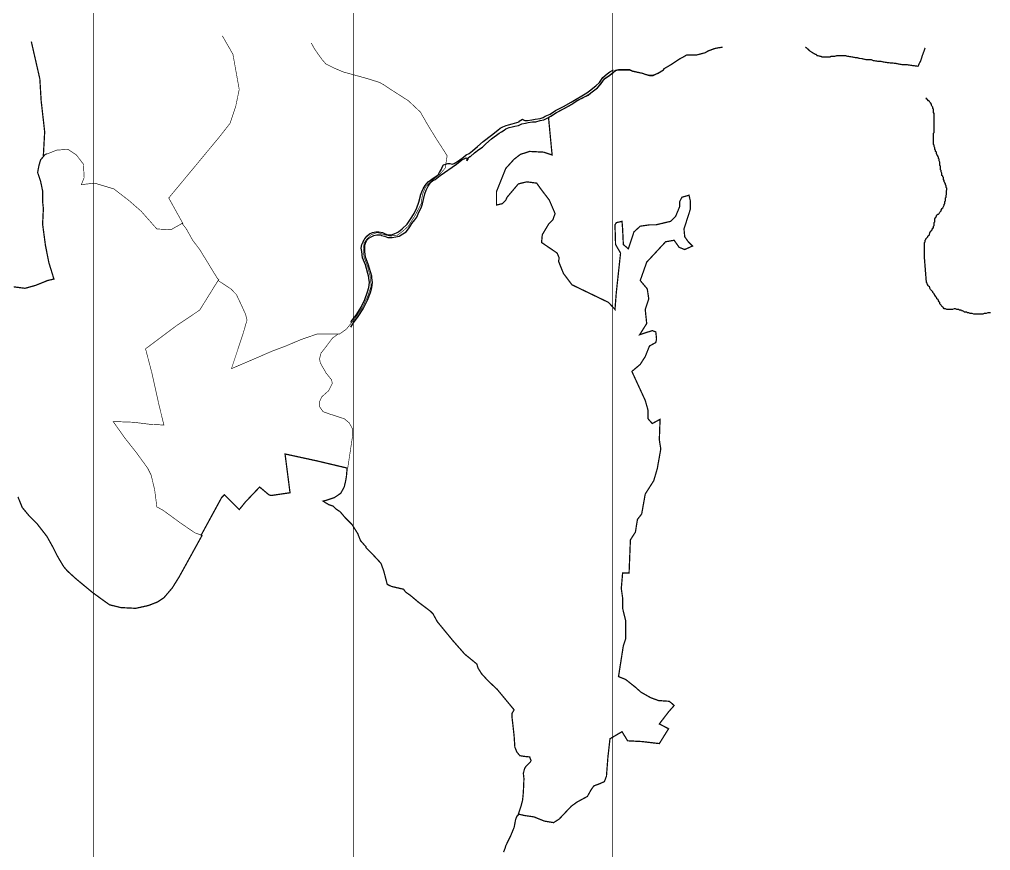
# Model space of a CAD drawing. Header units: millimetres. Extents: x -3588 to 75209, y -3737 to 38254.
# Drawn here: x 19484 to 21351, y 29249 to 30847 of the extents above; entities that cross this region are included whole.
import ezdxf

# ---------------------------------------------------------------- set-up
doc = ezdxf.new("R2010")
doc.units = ezdxf.units.MM
doc.layers.add('P', color=253, linetype='Continuous')

msp = doc.modelspace()

# ---------------------------------------------------------------- linework, layer by layer
at = {"layer": 'P'}
for points, const_width in [([(19626.12, 27357.842), (19626.062, 36428.766)], 1.2), ([(20126.516, 27336.582), (20124.919, 36430.922)], 1.2), ([(20624.733, 27097.434), (20624.733, 36423.662)], 1.2), ([(19865.949, 30345.163), (19867.357, 30346.572), (19864.54, 30349.388), (19830.66, 30404.713), (19817.105, 30422.509), (19804.975, 30444.242), (19796.781, 30454.965), (19798.205, 30454.965), (19771.095, 30503.808), (19868.765, 30621.516), (19889.09, 30647.49), (19899.829, 30679.945), (19906.598, 30712.417), (19894.451, 30780.16), (19874.127, 30815.449)], 1.2), ([(19473.01, 30333.017), (19494.743, 30330.2), (19515.067, 30335.833), (19538.209, 30345.163), (19550.355, 30347.98), (19540.753, 30379.027), (19533.984, 30412.907), (19528.606, 30453.557), (19530.031, 30483.484), (19528.606, 30497.023), (19528.606, 30517.347), (19524.654, 30536.264), (19519.02, 30552.636), (19520.429, 30560.541), (19521.837, 30567.311), (19524.654, 30576.913), (19532.559, 30586.515), (19530.031, 30585.107), (19532.559, 30631.118), (19525.79, 30690.684), (19523.245, 30732.741), (19506.873, 30804.438)], 2.417), ([(19506.873, 30804.438), (19523.245, 30732.741), (19525.79, 30690.684), (19532.559, 30631.118), (19530.031, 30585.107), (19532.559, 30586.515), (19524.654, 30576.913), (19521.837, 30567.311), (19520.429, 30560.541), (19519.02, 30552.636), (19524.654, 30536.264), (19528.606, 30517.347), (19528.606, 30497.023), (19530.031, 30483.484), (19528.606, 30453.557), (19533.984, 30412.907), (19540.753, 30379.027), (19550.355, 30347.98), (19538.209, 30345.163), (19515.067, 30335.833), (19494.743, 30330.2), (19473.01, 30333.017)], 2.417), ([(20836.174, 30793.716), (20826.86, 30792.307), (20820.074, 30790.883), (20813.304, 30788.354), (20809.063, 30786.93), (20802.294, 30782.977), (20796.933, 30781.569), (20786.21, 30778.752), (20773.791, 30778.752), (20767.006, 30778.752), (20760.236, 30774.799), (20752.33, 30770.558), (20738.503, 30761.244), (20722.403, 30751.658), (20722.403, 30750.233), (20714.225, 30744.872), (20711.681, 30743.464), (20708.864, 30742.328), (20702.079, 30739.511), (20695.309, 30739.511), (20688.54, 30740.919), (20681.754, 30743.464), (20674.984, 30744.872), (20662.838, 30747.705), (20657.204, 30750.233), (20653.251, 30750.233), (20639.696, 30750.233), (20635.743, 30750.233), (20630.094, 30749.113), (20622.188, 30742.328), (20616.555, 30738.103), (20608.649, 30732.741), (20601.863, 30723.139), (20595.094, 30715.233), (20582.675, 30705.631), (20577.314, 30701.678), (20566.591, 30696.045), (20555.581, 30690.684), (20546.267, 30683.898), (20531.303, 30675.72), (20516.34, 30667.814), (20505.617, 30661.029), (20501.376, 30658.212), (20501.376, 30656.804), (20505.617, 30612.201), (20508.146, 30586.515), (20492.062, 30591.877), (20464.968, 30593.285), (20447.172, 30587.636), (20435.041, 30578.322), (20418.941, 30560.541), (20406.522, 30529.494), (20401.161, 30515.939), (20401.161, 30490.253), (20412.171, 30492.798), (20418.941, 30499.567), (20421.486, 30505.217), (20443.219, 30530.903), (20459.59, 30534.855), (20478.507, 30532.311), (20482.46, 30526.662), (20485.292, 30522.709), (20502.784, 30499.567), (20513.795, 30473.881), (20509.57, 30461.735), (20501.376, 30453.557), (20489.245, 30433.232), (20487.821, 30418.268), (20517.748, 30397.944), (20521.701, 30388.63), (20520.565, 30381.86), (20529.895, 30358.703), (20546.267, 30336.97), (20616.555, 30303.09), (20628.974, 30289.551), (20631.518, 30322.294), (20639.696, 30397.944), (20630.094, 30414.316), (20628.974, 30452.148), (20631.518, 30456.373), (20642.513, 30458.918), (20643.649, 30444.242), (20645.057, 30414.316), (20654.66, 30406.138), (20665.382, 30438.593), (20677.529, 30449.604), (20695.309, 30452.148), (20707.44, 30452.148), (20735.959, 30458.918), (20745.561, 30468.52), (20753.467, 30487.436), (20753.467, 30497.023), (20757.692, 30505.217), (20771.247, 30509.17), (20773.791, 30498.431), (20773.791, 30482.059), (20761.644, 30444.242), (20763.053, 30429.279), (20769.838, 30419.677), (20778.016, 30411.499), (20763.053, 30404.713), (20752.33, 30408.954), (20742.728, 30422.509), (20726.356, 30419.677), (20689.948, 30380.436), (20677.529, 30345.163), (20691.068, 30329.064), (20693.901, 30309.875), (20687.115, 30289.551), (20689.948, 30262.44), (20676.393, 30240.995), (20700.67, 30248.901), (20707.44, 30246.357), (20708.864, 30232.801), (20707.44, 30226.032), (20695.309, 30219.262), (20687.115, 30198.938), (20677.529, 30183.974), (20661.429, 30170.419), (20687.115, 30114.806), (20692.492, 30095.89), (20692.492, 30079.518), (20700.67, 30070.204), (20715.634, 30078.398), (20714.225, 30038.868), (20717.042, 30021.376), (20710.273, 29983.544), (20703.487, 29960.402), (20687.115, 29934.716), (20680.346, 29896.595), (20672.168, 29885.873), (20668.215, 29861.595), (20658.613, 29846.632), (20656.068, 29782.841), (20643.649, 29782.841), (20641.105, 29753.202), (20643.649, 29735.422), (20643.649, 29715.097), (20649.298, 29692.228), (20649.298, 29655.531), (20645.057, 29643.385), (20635.743, 29583.819), (20649.298, 29578.458), (20668.215, 29563.494), (20678.937, 29553.908), (20697.854, 29543.169), (20712.817, 29537.808), (20733.142, 29536.4), (20738.503, 29532.175), (20742.728, 29528.222), (20732.006, 29516.075), (20714.225, 29492.934), (20732.006, 29483.62), (20714.225, 29455.101), (20680.346, 29459.054), (20653.251, 29460.462), (20642.513, 29477.97), (20619.371, 29464.415), (20615.419, 29429.415), (20612.602, 29392.719), (20608.649, 29381.996), (20599.047, 29377.755), (20588.324, 29373.802), (20582.675, 29365.624), (20575.905, 29353.477), (20568, 29349.252), (20555.581, 29342.467), (20544.842, 29334.561), (20521.701, 29310.011), (20510.978, 29303.226), (20493.47, 29306.058), (20473.146, 29314.236), (20455.365, 29316.781), (20443.219, 29319.598), (20448.596, 29335.697), (20451.413, 29346.708), (20452.821, 29361.671), (20453.957, 29387.357), (20452.821, 29398.08), (20455.365, 29407.682), (20458.182, 29411.635), (20466.376, 29419.813), (20467.496, 29422.645), (20464.968, 29429.415), (20453.957, 29430.551), (20446.051, 29431.96), (20440.402, 29438.729), (20436.449, 29448.331), (20435.041, 29470.064), (20432.496, 29492.934), (20431.088, 29505.065), (20431.088, 29513.258), (20435.041, 29520.028), (20402.569, 29559.269), (20385.077, 29575.641), (20372.658, 29589.196), (20365.873, 29599.919), (20363.344, 29608.096), (20340.187, 29627.013), (20317.317, 29652.987), (20287.406, 29689.395), (20279.213, 29704.359), (20273.851, 29709.72), (20250.71, 29727.228), (20236.019, 29739.647), (20226.432, 29746.417), (20222.479, 29751.794), (20199.322, 29757.155), (20191.144, 29761.108), (20184.375, 29787.066), (20178.997, 29801.757), (20160.097, 29822.082), (20150.495, 29831.668), (20150.495, 29833.093), (20139.772, 29845.223), (20134.395, 29858.779), (20123.4, 29876.271), (20109.845, 29889.826), (20100.531, 29900.836), (20092.337, 29906.198), (20086.976, 29911.559), (20078.798, 29914.392), (20072.012, 29918.344), (20067.788, 29921.161), (20073.421, 29922.569), (20089.521, 29927.931), (20101.651, 29936.125), (20108.437, 29948.255), (20111.254, 29960.402), (20112.662, 29968.58), (20114.07, 29984.68), (20057.049, 29998.219), (19994.667, 30011.774), (20004.269, 29937.245), (19967.572, 29931.884), (19963.619, 29933.292), (19945.839, 29948.255), (19918.729, 29919.753), (19906.598, 29904.789), (19878.079, 29933.292), (19872.718, 29927.931), (19833.477, 29855.946), (19834.901, 29854.826), (19791.419, 29776.071), (19777.88, 29754.322), (19761.781, 29735.422), (19749.362, 29727.228), (19731.854, 29720.459), (19707.576, 29715.097), (19679.073, 29716.506), (19657.34, 29721.867), (19643.785, 29731.469), (19623.46, 29746.417), (19592.413, 29772.119), (19576.041, 29787.066), (19569.256, 29794.972), (19557.125, 29815.297), (19548.931, 29831.668), (19536.8, 29853.417), (19517.884, 29877.695), (19502.92, 29892.642), (19489.381, 29909.014), (19481.187, 29929.339)], 2.417), ([(20044.918, 30801.893), (20051.688, 30789.763), (20065.243, 30770.558), (20073.421, 30761.244), (20086.976, 30754.474), (20105.892, 30746.281), (20135.531, 30738.103), (20154.72, 30732.741), (20176.181, 30725.956), (20185.783, 30720.595), (20197.914, 30712.417), (20216.83, 30700.27), (20231.794, 30690.684), (20254.935, 30668.935), (20265.673, 30650.034), (20282.045, 30622.924), (20306.323, 30585.107), (20302.37, 30560.541), (20300.946, 30559.405), (20292.768, 30549.819), (20280.621, 30540.217), (20272.443, 30533.447), (20264.249, 30524.133), (20258.888, 30510.578), (20256.343, 30492.798), (20245.349, 30471.337), (20231.794, 30449.604), (20221.071, 30440.001), (20210.061, 30431.824), (20196.505, 30430.687), (20185.783, 30433.232), (20172.228, 30437.457), (20160.097, 30433.232), (20151.903, 30425.038), (20146.542, 30417.132), (20145.133, 30403.593), (20146.542, 30390.038), (20153.311, 30372.258), (20158.673, 30351.933), (20160.097, 30334.425), (20153.311, 30314.1), (20143.725, 30293.776), (20130.17, 30273.451), (20112.662, 30251.718), (20099.123, 30242.116), (20096.29, 30242.116), (20055.641, 30242.116), (20024.593, 30231.393), (19996.075, 30219.262), (19970.389, 30209.66), (19920.153, 30187.927), (19891.635, 30175.78), (19913.368, 30240.995), (19921.562, 30269.226), (19918.729, 30280.236), (19910.823, 30297.728), (19901.237, 30318.053), (19890.498, 30329.064), (19865.949, 30345.163)], 1.2), ([(20826.86, 30792.307), (20820.074, 30790.883), (20813.304, 30788.354), (20809.063, 30786.93), (20802.294, 30782.977), (20796.933, 30781.569), (20786.21, 30778.752), (20773.791, 30778.752), (20767.006, 30778.752), (20760.236, 30774.799), (20752.33, 30770.558), (20738.503, 30761.244), (20722.403, 30751.658), (20722.403, 30750.233), (20714.225, 30744.872), (20711.681, 30743.464), (20708.864, 30742.328), (20702.079, 30739.511), (20695.309, 30739.511), (20688.54, 30740.919), (20681.754, 30743.464), (20674.984, 30744.872), (20662.838, 30747.705), (20657.204, 30750.233), (20653.251, 30750.233), (20639.696, 30750.233), (20635.743, 30750.233), (20630.094, 30749.113), (20622.188, 30742.328), (20616.555, 30738.103), (20608.649, 30732.741), (20601.863, 30723.139), (20595.094, 30715.233), (20582.675, 30705.631), (20577.314, 30701.678), (20566.591, 30696.045), (20555.581, 30690.684), (20546.267, 30683.898), (20531.303, 30675.72), (20516.34, 30667.814), (20505.617, 30661.029), (20501.376, 30658.212), (20501.376, 30656.804), (20505.617, 30612.201), (20508.146, 30586.515), (20492.062, 30591.877), (20464.968, 30593.285), (20447.172, 30587.636), (20435.041, 30578.322), (20418.941, 30560.541), (20406.522, 30529.494), (20401.161, 30515.939), (20401.161, 30490.253), (20412.171, 30492.798), (20418.941, 30499.567), (20421.486, 30505.217), (20443.219, 30530.903), (20459.59, 30534.855), (20478.507, 30532.311), (20482.46, 30526.662), (20485.292, 30522.709), (20502.784, 30499.567), (20513.795, 30473.881), (20509.57, 30461.735), (20501.376, 30453.557), (20489.245, 30433.232), (20487.821, 30418.268), (20517.748, 30397.944), (20521.701, 30388.63), (20520.565, 30381.86), (20529.895, 30358.703), (20546.267, 30336.97), (20616.555, 30303.09), (20628.974, 30289.551), (20631.518, 30322.294), (20639.696, 30397.944), (20630.094, 30414.316), (20628.974, 30452.148), (20631.518, 30456.373), (20642.513, 30458.918), (20643.649, 30444.242), (20645.057, 30414.316), (20654.66, 30406.138), (20665.382, 30438.593), (20677.529, 30449.604), (20695.309, 30452.148), (20707.44, 30452.148), (20735.959, 30458.918), (20745.561, 30468.52), (20753.467, 30487.436), (20753.467, 30497.023), (20757.692, 30505.217), (20771.247, 30509.17), (20773.791, 30498.431), (20773.791, 30482.059), (20761.644, 30444.242), (20763.053, 30429.279), (20769.838, 30419.677), (20778.016, 30411.499), (20763.053, 30404.713), (20752.33, 30408.954), (20742.728, 30422.509), (20726.356, 30419.677), (20689.948, 30380.436), (20677.529, 30345.163), (20691.068, 30329.064), (20693.901, 30309.875), (20687.115, 30289.551), (20689.948, 30262.44), (20676.393, 30240.995), (20700.67, 30248.901), (20707.44, 30246.357), (20708.864, 30232.801), (20707.44, 30226.032), (20695.309, 30219.262), (20687.115, 30198.938), (20677.529, 30183.974), (20661.429, 30170.419), (20687.115, 30114.806), (20692.492, 30095.89), (20692.492, 30079.518), (20700.67, 30070.204), (20715.634, 30078.398), (20714.225, 30038.868), (20717.042, 30021.376), (20710.273, 29983.544), (20703.487, 29960.402), (20687.115, 29934.716), (20680.346, 29896.595), (20672.168, 29885.873), (20668.215, 29861.595), (20658.613, 29846.632), (20656.068, 29782.841), (20643.649, 29782.841), (20641.105, 29753.202), (20643.649, 29735.422), (20643.649, 29715.097), (20649.298, 29692.228), (20649.298, 29655.531), (20645.057, 29643.385), (20635.743, 29583.819), (20649.298, 29578.458), (20668.215, 29563.494), (20678.937, 29553.908), (20697.854, 29543.169), (20712.817, 29537.808), (20733.142, 29536.4), (20738.503, 29532.175), (20742.728, 29528.222), (20732.006, 29516.075), (20714.225, 29492.934), (20732.006, 29483.62), (20714.225, 29455.101), (20680.346, 29459.054), (20653.251, 29460.462), (20642.513, 29477.97), (20619.371, 29464.415), (20615.419, 29429.415), (20612.602, 29392.719), (20608.649, 29381.996), (20599.047, 29377.755), (20588.324, 29373.802), (20582.675, 29365.624), (20575.905, 29353.477), (20568, 29349.252), (20555.581, 29342.467), (20544.842, 29334.561), (20521.701, 29310.011), (20510.978, 29303.226), (20493.47, 29306.058), (20473.146, 29314.236), (20455.365, 29316.781), (20443.219, 29319.598), (20448.596, 29335.697), (20451.413, 29346.708), (20452.821, 29361.671), (20453.957, 29387.357), (20452.821, 29398.08), (20455.365, 29407.682), (20458.182, 29411.635), (20466.376, 29419.813), (20467.496, 29422.645), (20464.968, 29429.415), (20453.957, 29430.551), (20446.051, 29431.96), (20440.402, 29438.729), (20436.449, 29448.331), (20435.041, 29470.064), (20432.496, 29492.934), (20431.088, 29505.065), (20431.088, 29513.258), (20435.041, 29520.028), (20402.569, 29559.269), (20385.077, 29575.641), (20372.658, 29589.196), (20365.873, 29599.919), (20363.344, 29608.096), (20340.187, 29627.013), (20317.317, 29652.987), (20287.406, 29689.395), (20279.213, 29704.359), (20273.851, 29709.72), (20250.71, 29727.228), (20236.019, 29739.647), (20226.432, 29746.417), (20222.479, 29751.794), (20199.322, 29757.155), (20191.144, 29761.108), (20184.375, 29787.066), (20178.997, 29801.757), (20160.097, 29822.082), (20150.495, 29831.668), (20150.495, 29833.093), (20139.772, 29845.223), (20134.395, 29858.779), (20123.4, 29876.271), (20109.845, 29889.826), (20100.531, 29900.836), (20092.337, 29906.198), (20086.976, 29911.559), (20078.798, 29914.392), (20072.012, 29918.344), (20067.788, 29921.161), (20073.421, 29922.569), (20089.521, 29927.931), (20101.651, 29936.125), (20108.437, 29948.255), (20111.254, 29960.402), (20112.662, 29968.58), (20114.07, 29984.68), (20115.207, 29984.68), (20124.809, 30048.471), (20124.809, 30059.193), (20118.023, 30071.612), (20108.437, 30079.518), (20078.798, 30089.12), (20067.788, 30093.073), (20061.002, 30102.675), (20061.002, 30112.261), (20065.243, 30121.592), (20078.798, 30133.722), (20085.568, 30147.278), (20084.159, 30154.047), (20073.421, 30167.602), (20062.426, 30186.791), (20061.002, 30194.697), (20063.835, 30205.707), (20073.421, 30217.838), (20085.568, 30234.21), (20096.29, 30242.116), (20099.123, 30242.116), (20112.662, 30251.718), (20130.17, 30273.451), (20143.725, 30293.776), (20153.311, 30314.1), (20160.097, 30334.425), (20158.673, 30351.933), (20153.311, 30372.258), (20146.542, 30390.038), (20145.133, 30403.593), (20146.542, 30417.132), (20151.903, 30425.038), (20160.097, 30433.232), (20172.228, 30437.457), (20185.783, 30433.232), (20196.505, 30430.687), (20210.061, 30431.824), (20221.071, 30440.001), (20231.794, 30449.604), (20245.349, 30471.337), (20256.343, 30492.798), (20258.888, 30510.578), (20264.249, 30524.133), (20272.443, 30533.447), (20280.621, 30540.217), (20292.768, 30549.819), (20300.946, 30559.405), (20302.37, 30560.541), (20306.323, 30585.107), (20282.045, 30622.924), (20265.673, 30650.034), (20254.935, 30668.935), (20231.794, 30690.684), (20216.83, 30700.27), (20197.914, 30712.417), (20185.783, 30720.595), (20176.181, 30725.956), (20154.72, 30732.741), (20135.531, 30738.103), (20105.892, 30746.281), (20086.976, 30754.474), (20073.421, 30761.244), (20065.243, 30770.558), (20051.688, 30789.763), (20044.918, 30801.893)], 1.2), ([(21225.16, 30792.307), (21223.752, 30788.354), (21222.343, 30784.113), (21219.799, 30777.344), (21216.982, 30768.03), (21214.149, 30762.652), (21211.605, 30757.019), (21200.61, 30758.427), (21191.28, 30759.836), (21183.102, 30759.836), (21174.908, 30761.244), (21168.139, 30762.652), (21154.584, 30763.789), (21145.269, 30765.197), (21139.636, 30766.605), (21134.259, 30766.605), (21124.945, 30768.03), (21122.128, 30769.438), (21119.311, 30769.438), (21115.359, 30769.438), (21112.526, 30769.438), (21108.573, 30770.558), (21107.165, 30770.558), (21103.212, 30771.983), (21098.987, 30771.983), (21095.034, 30773.391), (21092.201, 30773.391), (21085.432, 30774.799), (21076.117, 30776.207), (21071.876, 30777.344), (21069.332, 30777.344), (21063.971, 30777.344), (21061.154, 30777.344), (21055.793, 30777.344), (21051.552, 30776.207), (21047.599, 30776.207), (21044.782, 30776.207), (21042.238, 30774.799), (21038.013, 30774.799), (21035.468, 30774.799), (21034.06, 30774.799), (21031.227, 30774.799), (21027.274, 30774.799), (21024.457, 30776.207), (21023.321, 30776.207), (21019.096, 30777.344), (21017.688, 30777.344), (21016.552, 30778.752), (21015.143, 30780.16), (21013.735, 30780.16), (21006.949, 30784.113), (21002.996, 30786.93), (21001.588, 30788.354), (20997.363, 30792.307), (20994.819, 30793.716)], 2.417), ([(21225.16, 30792.307), (21223.752, 30788.354), (21222.343, 30784.113), (21219.799, 30777.344), (21216.982, 30768.03), (21214.149, 30762.652), (21211.605, 30757.019), (21200.61, 30758.427), (21191.28, 30759.836), (21183.102, 30759.836), (21174.908, 30761.244), (21168.139, 30762.652), (21154.584, 30763.789), (21145.269, 30765.197), (21139.636, 30766.605), (21134.259, 30766.605), (21124.945, 30768.03), (21122.128, 30769.438), (21119.311, 30769.438), (21115.359, 30769.438), (21112.526, 30769.438), (21108.573, 30770.558), (21107.165, 30770.558), (21103.212, 30771.983), (21098.987, 30771.983), (21095.034, 30773.391), (21092.201, 30773.391), (21085.432, 30774.799), (21076.117, 30776.207), (21071.876, 30777.344), (21069.332, 30777.344), (21063.971, 30777.344), (21061.154, 30777.344), (21055.793, 30777.344), (21051.552, 30776.207), (21047.599, 30776.207), (21044.782, 30776.207), (21042.238, 30774.799), (21038.013, 30774.799), (21035.468, 30774.799), (21034.06, 30774.799), (21031.227, 30774.799), (21027.274, 30774.799), (21024.457, 30776.207), (21023.321, 30776.207), (21019.096, 30777.344), (21017.688, 30777.344), (21016.552, 30778.752), (21015.143, 30780.16), (21013.735, 30780.16), (21006.949, 30784.113), (21002.996, 30786.93), (21001.588, 30788.354), (20997.363, 30792.307)], 1.2), ([(19473.01, 30333.017), (19494.743, 30330.2), (19515.067, 30335.833), (19538.209, 30345.163), (19550.355, 30347.98), (19540.753, 30379.027), (19533.984, 30412.907), (19528.606, 30453.557), (19530.031, 30483.484), (19528.606, 30497.023), (19528.606, 30517.347), (19524.654, 30536.264), (19519.02, 30552.636), (19520.429, 30560.541), (19521.837, 30567.311), (19524.654, 30576.913), (19532.559, 30586.515), (19555.717, 30595.83), (19577.45, 30597.238), (19593.533, 30586.515), (19607.089, 30568.735), (19608.497, 30543.033), (19603.136, 30529.494), (19628.822, 30532.311), (19665.518, 30521.3), (19695.157, 30498.431), (19718.314, 30478.106), (19748.225, 30444.242), (19775.336, 30442.834), (19796.781, 30454.965), (19804.975, 30444.242), (19817.105, 30422.509), (19830.66, 30404.713), (19864.54, 30349.388), (19867.357, 30346.572), (19865.949, 30345.163), (19852.394, 30323.414), (19830.66, 30288.414), (19786.058, 30258.487), (19726.492, 30213.885), (19738.639, 30167.602), (19752.178, 30106.628), (19761.781, 30067.387), (19734.686, 30068.795), (19703.351, 30072.748), (19664.11, 30074.157), (19687.251, 30041.701), (19708.712, 30014.591), (19730.445, 29984.68), (19737.231, 29971.125), (19744, 29942.894), (19748.225, 29910.151), (19760.372, 29903.381), (19795.66, 29877.695), (19821.346, 29860.187), (19833.477, 29855.946), (19834.901, 29854.826), (19791.419, 29776.071), (19777.88, 29754.322), (19761.781, 29735.422), (19749.362, 29727.228), (19731.854, 29720.459), (19707.576, 29715.097), (19679.073, 29716.506), (19657.34, 29721.867), (19643.785, 29731.469), (19623.46, 29746.417), (19592.413, 29772.119), (19576.041, 29787.066), (19569.256, 29794.972), (19557.125, 29815.297), (19548.931, 29831.668), (19536.8, 29853.417), (19517.884, 29877.695), (19502.92, 29892.642), (19489.381, 29909.014), (19481.187, 29929.339)], 1.2), ([(19481.187, 29929.339), (19489.381, 29909.014), (19502.92, 29892.642), (19517.884, 29877.695), (19536.8, 29853.417), (19548.931, 29831.668), (19557.125, 29815.297), (19569.256, 29794.972), (19576.041, 29787.066), (19592.413, 29772.119), (19623.46, 29746.417), (19643.785, 29731.469), (19657.34, 29721.867), (19679.073, 29716.506), (19707.576, 29715.097), (19731.854, 29720.459), (19749.362, 29727.228), (19761.781, 29735.422), (19777.88, 29754.322), (19791.419, 29776.071), (19834.901, 29854.826), (19833.477, 29855.946), (19872.718, 29927.931), (19878.079, 29933.292), (19906.598, 29904.789), (19918.729, 29919.753), (19945.839, 29948.255), (19963.619, 29933.292), (19967.572, 29931.884), (20004.269, 29937.245), (19994.667, 30011.774), (20057.049, 29998.219), (20114.07, 29984.68), (20112.662, 29968.58), (20111.254, 29960.402), (20108.437, 29948.255), (20101.651, 29936.125), (20089.521, 29927.931), (20073.421, 29922.569), (20067.788, 29921.161), (20072.012, 29918.344), (20078.798, 29914.392), (20086.976, 29911.559), (20092.337, 29906.198), (20100.531, 29900.836), (20109.845, 29889.826), (20123.4, 29876.271), (20134.395, 29858.779), (20139.772, 29845.223), (20150.495, 29833.093), (20150.495, 29831.668), (20160.097, 29822.082), (20178.997, 29801.757), (20184.375, 29787.066), (20191.144, 29761.108), (20199.322, 29757.155), (20222.479, 29751.794), (20226.432, 29746.417), (20236.019, 29739.647), (20250.71, 29727.228), (20273.851, 29709.72), (20279.213, 29704.359), (20287.406, 29689.395), (20317.317, 29652.987), (20340.187, 29627.013), (20363.344, 29608.096), (20365.873, 29599.919), (20372.658, 29589.196), (20385.077, 29575.641), (20402.569, 29559.269), (20435.041, 29520.028), (20431.088, 29513.258), (20431.088, 29505.065), (20432.496, 29492.934), (20435.041, 29470.064), (20436.449, 29448.331), (20440.402, 29438.729), (20446.051, 29431.96), (20453.957, 29430.551), (20464.968, 29429.415), (20467.496, 29422.645), (20466.376, 29419.813), (20458.182, 29411.635), (20455.365, 29407.682), (20452.821, 29398.08), (20453.957, 29387.357), (20452.821, 29361.671), (20451.413, 29346.708), (20448.596, 29335.697), (20443.219, 29319.598), (20443.219, 29318.189), (20441.81, 29316.781), (20440.402, 29315.373), (20439.266, 29312.828), (20437.857, 29308.603), (20435.041, 29293.912), (20428.271, 29277.54), (20418.941, 29258.623), (20417.533, 29253.262), (20414.716, 29246.493)], 2.417)]:
    msp.add_lwpolyline(points, dxfattribs=dict(at, const_width=const_width))
for points in [[(20120.856, 30255.671), (20126.217, 30263.865), (20135.531, 30275.995), (20145.133, 30290.959), (20153.311, 30307.331), (20158.673, 30322.294), (20161.505, 30331.608), (20162.626, 30341.211), (20161.505, 30350.525), (20161.505, 30353.341), (20154.72, 30376.483), (20149.086, 30390.038), (20147.95, 30400.76), (20147.95, 30407.546), (20147.95, 30412.907), (20149.086, 30417.132), (20151.903, 30422.509), (20155.856, 30426.462), (20160.097, 30429.279), (20165.458, 30431.824), (20170.819, 30433.232), (20172.228, 30433.232), (20175.044, 30433.232), (20178.997, 30433.232), (20180.422, 30431.824), (20185.783, 30430.687), (20192.552, 30427.871), (20200.746, 30427.871), (20207.516, 30429.279), (20214.285, 30430.687), (20221.071, 30434.64), (20227.841, 30438.593), (20231.794, 30444.242), (20234.61, 30448.195), (20238.563, 30454.965), (20243.924, 30461.735), (20248.165, 30467.112), (20252.118, 30476.698), (20256.343, 30484.892), (20258.888, 30492.798), (20263.129, 30511.986), (20265.673, 30518.756), (20269.898, 30526.662), (20273.851, 30532.311), (20279.213, 30537.672), (20283.454, 30539.08), (20292.768, 30546.986), (20324.103, 30568.735), (20334.825, 30576.913), (20340.187, 30579.73), (20343.019, 30580.866), (20344.428, 30579.73), (20344.428, 30578.322), (20344.428, 30576.913), (20344.428, 30575.505), (20346.972, 30578.322), (20346.972, 30579.73), (20346.972, 30580.866), (20349.789, 30583.683), (20351.197, 30583.683), (20359.103, 30590.468), (20367.297, 30597.238), (20374.067, 30601.191), (20380.836, 30607.96), (20391.847, 30617.563), (20406.522, 30628.285), (20410.763, 30631.118), (20416.124, 30633.934), (20418.941, 30636.479), (20425.727, 30639.296), (20431.088, 30640.704), (20436.449, 30641.84), (20443.219, 30643.249), (20450.004, 30646.081), (20456.774, 30647.49), (20462.135, 30648.61), (20470.329, 30650.034), (20477.098, 30650.034), (20485.292, 30652.851), (20492.062, 30654.259), (20497.423, 30656.804), (20505.617, 30661.029), (20516.34, 30667.814), (20531.303, 30675.72), (20546.267, 30683.898), (20555.581, 30690.684), (20566.591, 30696.045), (20577.314, 30701.678), (20582.675, 30705.631), (20595.094, 30715.233), (20601.863, 30723.139), (20608.649, 30732.741), (20616.555, 30738.103), (20622.188, 30742.328), (20630.094, 30749.113), (20635.743, 30750.233), (20639.696, 30750.233), (20653.251, 30750.233), (20657.204, 30750.233), (20662.838, 30747.705), (20674.984, 30744.872), (20681.754, 30743.464), (20688.54, 30740.919), (20695.309, 30739.511), (20702.079, 30739.511), (20708.864, 30742.328), (20711.681, 30743.464), (20714.225, 30744.872), (20722.403, 30750.233)], [(20120.856, 30265.273), (20121.976, 30266.681), (20131.578, 30278.812), (20141.181, 30293.776), (20147.95, 30308.739), (20153.311, 30323.414), (20155.856, 30331.608), (20157.264, 30341.211), (20155.856, 30349.388), (20155.856, 30351.933), (20149.086, 30375.074), (20143.725, 30388.63), (20142.301, 30400.76), (20141.181, 30407.546), (20142.301, 30414.316), (20145.133, 30419.677), (20146.542, 30423.918), (20147.95, 30425.038), (20151.903, 30430.687), (20157.264, 30434.64), (20162.626, 30437.457), (20169.411, 30438.593), (20170.819, 30438.593), (20175.044, 30438.593), (20181.83, 30437.457), (20187.191, 30434.64), (20192.552, 30433.232), (20199.322, 30433.232), (20204.699, 30434.64), (20210.061, 30437.457), (20212.877, 30438.593), (20219.647, 30444.242), (20229.249, 30453.557), (20236.019, 30463.159), (20242.804, 30473.881), (20248.165, 30484.892), (20252.118, 30495.614), (20254.935, 30507.761), (20254.935, 30509.17), (20257.48, 30515.939), (20260.296, 30521.3), (20264.249, 30528.086), (20269.898, 30534.855), (20276.668, 30540.217), (20283.454, 30544.458), (20287.406, 30546.986), (20288.815, 30548.411), (20291.359, 30552.636), (20295.584, 30559.405), (20296.993, 30563.358), (20299.537, 30567.311), (20303.778, 30568.735), (20307.731, 30570.144), (20311.684, 30570.144), (20315.909, 30568.735), (20319.862, 30570.144), (20328.056, 30575.505), (20337.642, 30582.274), (20343.019, 30586.515), (20348.381, 30589.06), (20355.15, 30594.421), (20364.752, 30602.599), (20375.475, 30612.201), (20391.847, 30624.332), (20403.994, 30633.934), (20407.946, 30637.887), (20413.308, 30640.704), (20420.077, 30643.249), (20424.318, 30644.657), (20431.088, 30646.081), (20444.643, 30650.034), (20444.643, 30651.443), (20451.413, 30655.395), (20452.821, 30654.259), (20455.365, 30652.851), (20460.727, 30652.851), (20468.921, 30654.259), (20475.69, 30655.395), (20485.292, 30656.804), (20490.654, 30658.212), (20494.607, 30661.029), (20504.193, 30664.982), (20514.931, 30671.767), (20529.895, 30679.945), (20544.842, 30688.139), (20554.444, 30693.5), (20565.167, 30700.27), (20574.769, 30705.631), (20580.13, 30709.584), (20592.277, 30719.186), (20599.047, 30725.956), (20605.816, 30735.558), (20614.01, 30742.328), (20619.371, 30746.281), (20626.141, 30750.233)], [(21351.061, 30282.765), (21348.517, 30282.765), (21345.7, 30282.765), (21342.883, 30281.645), (21341.747, 30281.645), (21338.93, 30281.645), (21336.098, 30280.236), (21334.977, 30280.236), (21333.553, 30280.236), (21330.737, 30280.236), (21329.328, 30280.236), (21328.192, 30280.236), (21326.784, 30280.236), (21325.375, 30280.236), (21323.967, 30280.236), (21321.422, 30280.236), (21320.014, 30280.236), (21318.606, 30280.236), (21315.773, 30281.645), (21314.653, 30281.645), (21311.82, 30281.645), (21309.003, 30282.765), (21307.867, 30282.765), (21306.459, 30282.765), (21305.051, 30284.189), (21303.642, 30284.189), (21302.234, 30284.189), (21301.098, 30284.189), (21299.689, 30285.598), (21296.857, 30287.006), (21295.448, 30287.006), (21294.328, 30288.414), (21291.495, 30288.414), (21290.087, 30289.551), (21288.679, 30289.551), (21286.134, 30289.551), (21283.318, 30290.959), (21281.909, 30290.959), (21280.773, 30290.959), (21277.956, 30289.551), (21275.124, 30289.551), (21274.003, 30289.551), (21272.579, 30289.551), (21269.762, 30289.551), (21268.354, 30289.551), (21267.218, 30289.551), (21264.401, 30290.959), (21262.993, 30290.959), (21261.584, 30290.959), (21260.448, 30292.367), (21259.04, 30293.776), (21257.632, 30295.184), (21256.207, 30297.728), (21254.799, 30299.137), (21253.679, 30300.561), (21253.679, 30301.969), (21253.679, 30303.09), (21252.254, 30304.514), (21250.846, 30305.922), (21250.846, 30307.331), (21249.438, 30308.739), (21248.029, 30309.875), (21248.029, 30311.284), (21246.893, 30312.692), (21245.485, 30314.1), (21245.485, 30315.509), (21244.076, 30316.645), (21242.668, 30319.462), (21241.26, 30320.886), (21240.123, 30322.294), (21240.123, 30323.414), (21238.715, 30324.839), (21237.307, 30326.247), (21235.883, 30327.655), (21234.474, 30330.2), (21234.474, 30331.608), (21233.354, 30333.017), (21231.93, 30334.425), (21230.521, 30335.833), (21230.521, 30336.97), (21229.113, 30338.378), (21229.113, 30339.786), (21227.705, 30341.211), (21223.752, 30390.038), (21223.752, 30392.582), (21223.752, 30393.991), (21223.752, 30395.399), (21223.752, 30397.944), (21223.752, 30399.352), (21223.752, 30402.185), (21223.752, 30403.593), (21223.752, 30404.713), (21223.752, 30406.138), (21223.752, 30407.546), (21223.752, 30408.954), (21223.752, 30410.363), (21223.752, 30412.907), (21223.752, 30414.316), (21223.752, 30415.724), (21223.752, 30417.132), (21223.752, 30418.268), (21225.16, 30419.677), (21225.16, 30422.509), (21226.568, 30423.918), (21226.568, 30425.038), (21227.705, 30426.462), (21229.113, 30427.871), (21230.521, 30429.279), (21230.521, 30430.687), (21231.93, 30431.824), (21233.354, 30433.232), (21233.354, 30434.64), (21234.474, 30436.049), (21234.474, 30437.457), (21235.883, 30438.593), (21235.883, 30440.001), (21237.307, 30441.41), (21238.715, 30442.834), (21238.715, 30444.242), (21240.123, 30445.363), (21241.26, 30446.787), (21241.26, 30448.195), (21241.26, 30449.604), (21242.668, 30451.012), (21242.668, 30452.148), (21242.668, 30454.965), (21242.668, 30456.373), (21244.076, 30457.782), (21244.076, 30458.918), (21244.076, 30461.735), (21244.076, 30463.159), (21244.076, 30464.567), (21245.485, 30465.687), (21245.485, 30467.112), (21246.893, 30468.52), (21246.893, 30469.928), (21248.029, 30471.337), (21249.438, 30472.473), (21250.846, 30472.473), (21252.254, 30473.881), (21253.679, 30476.698), (21254.799, 30478.106), (21256.207, 30479.243), (21256.207, 30480.651), (21257.632, 30482.059), (21257.632, 30483.484), (21259.04, 30484.892), (21260.448, 30487.436), (21261.584, 30490.253), (21261.584, 30491.661), (21262.993, 30492.798), (21262.993, 30494.206), (21262.993, 30497.023), (21264.401, 30498.431), (21264.401, 30499.567), (21264.401, 30502.384), (21264.401, 30503.808), (21265.809, 30505.217), (21267.218, 30522.709), (21265.809, 30524.133), (21265.809, 30525.541), (21265.809, 30526.662), (21264.401, 30529.494), (21264.401, 30530.903), (21262.993, 30532.311), (21262.993, 30533.447), (21261.584, 30534.855), (21261.584, 30536.264), (21261.584, 30537.672), (21260.448, 30539.08), (21260.448, 30540.217), (21260.448, 30543.033), (21259.04, 30544.458), (21259.04, 30545.866), (21257.632, 30546.986), (21257.632, 30548.411), (21257.632, 30549.819), (21257.632, 30551.227), (21256.207, 30553.772), (21256.207, 30555.18), (21256.207, 30556.589), (21254.799, 30557.997), (21254.799, 30559.405), (21254.799, 30560.541), (21254.799, 30563.358), (21254.799, 30564.782), (21253.679, 30566.191), (21253.679, 30568.735), (21253.679, 30570.144), (21253.679, 30571.552), (21253.679, 30572.96), (21252.254, 30575.505), (21252.254, 30578.322), (21250.846, 30579.73), (21250.846, 30582.274), (21249.438, 30583.683), (21249.438, 30585.107), (21248.029, 30587.636), (21246.893, 30589.06), (21246.893, 30591.877), (21245.485, 30593.285), (21245.485, 30594.421), (21245.485, 30595.83), (21244.076, 30597.238), (21244.076, 30598.646), (21244.076, 30600.055), (21242.668, 30602.599), (21242.668, 30605.432), (21241.26, 30606.84), (21241.26, 30607.96), (21241.26, 30609.385), (21241.26, 30610.793), (21241.26, 30613.61), (21241.26, 30614.746), (21241.26, 30616.154), (21241.26, 30617.563), (21241.26, 30618.971), (21241.26, 30620.379), (21241.26, 30621.516), (21241.26, 30622.924), (21241.26, 30625.757), (21241.26, 30627.165), (21241.26, 30628.285), (21242.668, 30629.709), (21242.668, 30632.526), (21242.668, 30633.934), (21242.668, 30636.479), (21242.668, 30637.887), (21242.668, 30639.296), (21242.668, 30640.704), (21242.668, 30643.249), (21242.668, 30644.657), (21242.668, 30646.081), (21242.668, 30647.49), (21242.668, 30648.61), (21242.668, 30650.034), (21242.668, 30651.443), (21242.668, 30654.259), (21242.668, 30655.395), (21242.668, 30656.804), (21242.668, 30658.212), (21242.668, 30661.029), (21242.668, 30662.165), (21242.668, 30663.573), (21242.668, 30666.406), (21241.26, 30667.814), (21241.26, 30668.935), (21241.26, 30671.767), (21241.26, 30674.584), (21240.123, 30675.72), (21240.123, 30677.128), (21240.123, 30678.537), (21238.715, 30679.945), (21237.307, 30682.49), (21237.307, 30683.898), (21235.883, 30686.731), (21234.474, 30688.139), (21233.354, 30689.259), (21231.93, 30690.684), (21229.113, 30693.5), (21227.705, 30693.5), (21227.705, 30694.909), (21226.568, 30696.045)]]:
    msp.add_lwpolyline(points, dxfattribs=at)

doc.saveas('drawing.dxf')
